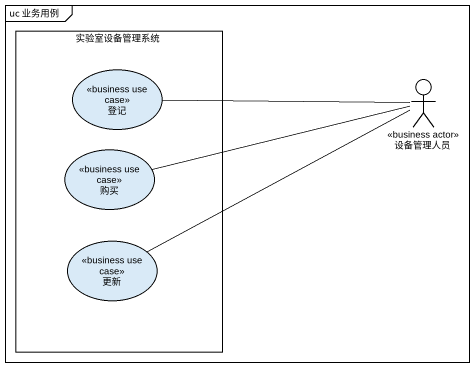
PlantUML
@startuml
mainframe uc 业务用例
rectangle 实验室设备管理系统 {
  usecase 登记 <<business use case>>
  usecase 购买 <<business use case>>
  usecase 更新 <<business use case>>
}
actor 设备管理人员 <<business actor>>
设备管理人员 -left- 登记
设备管理人员 -left- 购买
设备管理人员 -left- 更新
@enduml
